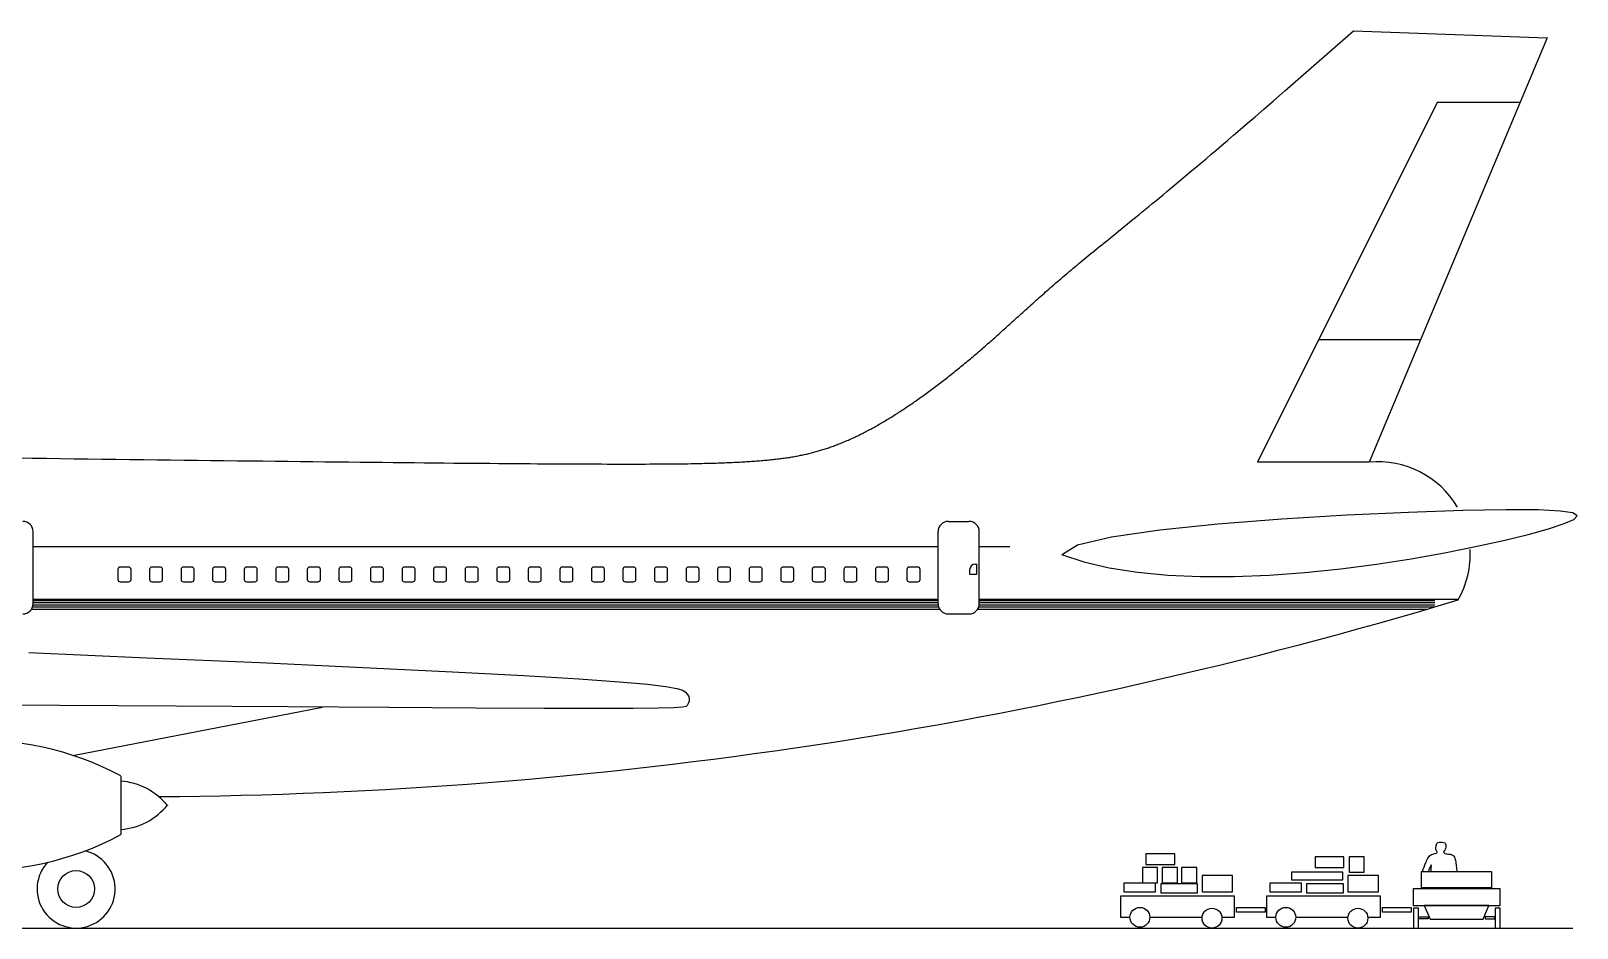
# Model space of a CAD drawing. Header units: metres. Extents: x 0 to 62.5, y 0 to 17.4.
# Drawn here: x 32.46 to 62.49, y 0 to 17.44 of the extents above; entities that cross this region are included whole.
import ezdxf

# ---------------------------------------------------------------- set-up
doc = ezdxf.new("R2010")
doc.units = ezdxf.units.M
doc.layers.add('Ceco.NEt 47', color=7, linetype='Continuous')

msp = doc.modelspace()

# ---------------------------------------------------------------- linework, layer by layer
at = {"layer": 'Ceco.NEt 47'}
for p, q in [((58.149, 17.438), (61.909, 17.306)), ((61.909, 17.306), (58.453, 9.053)), ((59.77, 16.047), (56.284, 9.053)), ((61.382, 16.047), (59.77, 16.047)), ((59.449, 11.433), (57.47, 11.433)), ((58.453, 9.053), (56.284, 9.053)), ((50.279, 7.905), (50.679, 7.905)), ((32.503, 6.305), (32.503, 7.705)), ((50.079, 6.305), (50.079, 7.705)), ((50.879, 6.305), (50.879, 7.705)), ((32.503, 7.414), (50.079, 7.414)), ((50.879, 7.414), (51.47, 7.414)), ((34.151, 6.969), (34.151, 6.775)), ((34.358, 7.015), (34.196, 7.015)), ((34.404, 6.775), (34.404, 6.969)), ((34.763, 6.969), (34.763, 6.775)), ((34.971, 7.015), (34.809, 7.015)), ((35.017, 6.775), (35.017, 6.969)), ((35.376, 6.969), (35.376, 6.775)), ((35.584, 7.015), (35.422, 7.015)), ((35.63, 6.775), (35.63, 6.969)), ((35.989, 6.969), (35.989, 6.775)), ((36.197, 7.015), (36.035, 7.015)), ((36.243, 6.775), (36.243, 6.969)), ((36.602, 6.969), (36.602, 6.775)), ((36.81, 7.015), (36.648, 7.015)), ((36.856, 6.775), (36.856, 6.969)), ((37.215, 6.969), (37.215, 6.775)), ((37.423, 7.015), (37.261, 7.015)), ((37.469, 6.775), (37.469, 6.969)), ((37.828, 6.969), (37.828, 6.775)), ((38.036, 7.015), (37.874, 7.015)), ((38.082, 6.775), (38.082, 6.969)), ((38.441, 6.969), (38.441, 6.775)), ((38.649, 7.015), (38.487, 7.015)), ((38.695, 6.775), (38.695, 6.969)), ((39.054, 6.969), (39.054, 6.775)), ((39.262, 7.015), (39.1, 7.015)), ((39.308, 6.775), (39.308, 6.969)), ((39.667, 6.969), (39.667, 6.775)), ((39.875, 7.015), (39.713, 7.015)), ((39.921, 6.775), (39.921, 6.969)), ((40.28, 6.969), (40.28, 6.775)), ((40.488, 7.015), (40.326, 7.015)), ((40.534, 6.775), (40.534, 6.969)), ((40.893, 6.969), (40.893, 6.775)), ((41.101, 7.015), (40.939, 7.015)), ((41.147, 6.775), (41.147, 6.969)), ((41.506, 6.969), (41.506, 6.775)), ((41.714, 7.015), (41.552, 7.015)), ((41.76, 6.775), (41.76, 6.969)), ((42.119, 6.969), (42.119, 6.775)), ((42.327, 7.015), (42.165, 7.015)), ((42.373, 6.775), (42.373, 6.969)), ((42.732, 6.969), (42.732, 6.775)), ((42.94, 7.015), (42.778, 7.015)), ((42.985, 6.775), (42.985, 6.969)), ((43.345, 6.969), (43.345, 6.775)), ((43.552, 7.015), (43.391, 7.015)), ((43.598, 6.775), (43.598, 6.969)), ((43.958, 6.969), (43.958, 6.775)), ((44.165, 7.015), (44.004, 7.015)), ((44.211, 6.775), (44.211, 6.969)), ((44.571, 6.969), (44.571, 6.775)), ((44.778, 7.015), (44.616, 7.015)), ((44.824, 6.775), (44.824, 6.969)), ((45.183, 6.969), (45.183, 6.775)), ((45.391, 7.015), (45.229, 7.015)), ((45.437, 6.775), (45.437, 6.969)), ((45.796, 6.969), (45.796, 6.775)), ((46.004, 7.015), (45.842, 7.015)), ((46.05, 6.775), (46.05, 6.969)), ((46.409, 6.969), (46.409, 6.775)), ((46.617, 7.015), (46.455, 7.015)), ((46.663, 6.775), (46.663, 6.969)), ((47.022, 6.969), (47.022, 6.775)), ((47.23, 7.015), (47.068, 7.015)), ((47.276, 6.775), (47.276, 6.969)), ((47.635, 6.969), (47.635, 6.775)), ((47.843, 7.015), (47.681, 7.015)), ((47.889, 6.775), (47.889, 6.969)), ((48.248, 6.969), (48.248, 6.775)), ((48.456, 7.015), (48.294, 7.015)), ((48.502, 6.775), (48.502, 6.969)), ((48.861, 6.969), (48.861, 6.775)), ((49.069, 7.015), (48.907, 7.015)), ((49.115, 6.775), (49.115, 6.969)), ((49.474, 6.969), (49.474, 6.775)), ((49.682, 7.015), (49.52, 7.015)), ((49.728, 6.775), (49.728, 6.969)), ((50.698, 6.871), (50.698, 6.974)), ((50.798, 7.074), (50.822, 7.074)), ((50.822, 7.077), (50.822, 6.871)), ((34.196, 6.73), (34.358, 6.73)), ((34.809, 6.73), (34.971, 6.73)), ((35.422, 6.73), (35.584, 6.73)), ((36.035, 6.73), (36.197, 6.73)), ((36.648, 6.73), (36.81, 6.73)), ((37.261, 6.73), (37.423, 6.73)), ((37.874, 6.73), (38.036, 6.73)), ((38.487, 6.73), (38.649, 6.73)), ((39.1, 6.73), (39.262, 6.73)), ((39.713, 6.73), (39.875, 6.73)), ((40.326, 6.73), (40.488, 6.73)), ((40.939, 6.73), (41.101, 6.73)), ((41.552, 6.73), (41.714, 6.73)), ((42.165, 6.73), (42.327, 6.73)), ((42.778, 6.73), (42.94, 6.73)), ((43.391, 6.73), (43.552, 6.73)), ((44.004, 6.73), (44.165, 6.73)), ((44.616, 6.73), (44.778, 6.73)), ((45.229, 6.73), (45.391, 6.73)), ((45.842, 6.73), (46.004, 6.73)), ((46.455, 6.73), (46.617, 6.73)), ((47.068, 6.73), (47.23, 6.73)), ((47.681, 6.73), (47.843, 6.73)), ((48.294, 6.73), (48.456, 6.73)), ((48.907, 6.73), (49.069, 6.73)), ((49.52, 6.73), (49.682, 6.73)), ((50.822, 6.871), (50.698, 6.871)), ((32.502, 6.326), (50.08, 6.326)), ((32.503, 6.392), (50.079, 6.392)), ((32.503, 6.367), (50.079, 6.367)), ((50.877, 6.326), (59.729, 6.326)), ((50.879, 6.392), (60.186, 6.392)), ((50.879, 6.367), (59.729, 6.367)), ((32.474, 6.201), (33.491, 6.201)), ((32.474, 6.201), (50.107, 6.201)), ((32.493, 6.243), (50.088, 6.243)), ((32.502, 6.284), (50.08, 6.284)), ((50.279, 6.105), (50.679, 6.105)), ((50.85, 6.201), (59.589, 6.201)), ((50.869, 6.243), (59.729, 6.243)), ((50.877, 6.284), (59.729, 6.284)), ((33.276, 3.355), (38.12, 4.294)), ((34.206, 2.955), (34.206, 1.816)), ((0, 0), (62.406, 0))]:
    msp.add_line(p, q, dxfattribs=at)
for points in [[(32.215, 9.137), (32.487, 9.133), (32.758, 9.13), (33.029, 9.126), (33.3, 9.123), (33.571, 9.119), (33.84, 9.116), (34.109, 9.113), (34.377, 9.109), (34.644, 9.106), (34.909, 9.103), (35.173, 9.1), (35.435, 9.097), (35.696, 9.093), (35.954, 9.09), (36.211, 9.087), (36.465, 9.084), (36.717, 9.081), (36.966, 9.078), (37.213, 9.076), (37.456, 9.073), (37.697, 9.07), (37.934, 9.067), (38.169, 9.065), (38.399, 9.062), (38.626, 9.06), (38.85, 9.057), (39.069, 9.055), (39.285, 9.053), (39.496, 9.051), (39.704, 9.048), (39.907, 9.046), (40.105, 9.044), (40.3, 9.042), (40.489, 9.041), (40.675, 9.039), (40.856, 9.037), (41.033, 9.036), (41.205, 9.034), (41.374, 9.033), (41.538, 9.031), (41.698, 9.03), (41.854, 9.029), (42.006, 9.028), (42.154, 9.027), (42.299, 9.026), (42.439, 9.025), (42.576, 9.024), (42.709, 9.023), (42.838, 9.022), (42.964, 9.022), (43.087, 9.021), (43.206, 9.021), (43.322, 9.02), (43.435, 9.02), (43.544, 9.02), (43.65, 9.019), (43.754, 9.019), (43.854, 9.019), (43.951, 9.019), (44.046, 9.019), (44.137, 9.019), (44.226, 9.019), (44.313, 9.019), (44.397, 9.019), (44.478, 9.02), (44.557, 9.02), (44.633, 9.02), (44.707, 9.021), (44.779, 9.021), (44.849, 9.022), (44.916, 9.023), (44.982, 9.023), (45.046, 9.024), (45.107, 9.025), (45.167, 9.026), (45.225, 9.026), (45.282, 9.027), (45.336, 9.028), (45.39, 9.029), (45.441, 9.03), (45.492, 9.031), (45.54, 9.033), (45.588, 9.034), (45.634, 9.035), (45.68, 9.036), (45.724, 9.038), (45.767, 9.039), (45.809, 9.04), (45.85, 9.042), (45.89, 9.043), (45.93, 9.045), (45.969, 9.046), (46.007, 9.048), (46.044, 9.049), (46.081, 9.051), (46.117, 9.053), (46.153, 9.055), (46.189, 9.056), (46.224, 9.058), (46.258, 9.06), (46.292, 9.062), (46.326, 9.064), (46.36, 9.066), (46.392, 9.068), (46.425, 9.07), (46.457, 9.072), (46.489, 9.074), (46.521, 9.076), (46.552, 9.079), (46.583, 9.081), (46.613, 9.083), (46.643, 9.086), (46.673, 9.088), (46.703, 9.091), (46.732, 9.094), (46.761, 9.096), (46.79, 9.099), (46.818, 9.102), (46.846, 9.105), (46.874, 9.108), (46.902, 9.111), (46.929, 9.114), (46.956, 9.117), (46.983, 9.12), (47.01, 9.124), (47.036, 9.127), (47.062, 9.131), (47.088, 9.134), (47.114, 9.138), (47.139, 9.142), (47.165, 9.145), (47.19, 9.149), (47.215, 9.153), (47.24, 9.157), (47.264, 9.162), (47.289, 9.166), (47.313, 9.17), (47.337, 9.175), (47.361, 9.179), (47.385, 9.184), (47.409, 9.189), (47.432, 9.194), (47.456, 9.199), (47.479, 9.204), (47.502, 9.209), (47.525, 9.214), (47.548, 9.219), (47.571, 9.225), (47.594, 9.231), (47.617, 9.236), (47.64, 9.242), (47.663, 9.248), (47.685, 9.254), (47.708, 9.26), (47.73, 9.267), (47.753, 9.273), (47.775, 9.28), (47.798, 9.286), (47.82, 9.293), (47.843, 9.3), (47.865, 9.307), (47.888, 9.315), (47.91, 9.322), (47.932, 9.329), (47.955, 9.337), (47.977, 9.345), (48, 9.352), (48.022, 9.36), (48.045, 9.369), (48.067, 9.377), (48.089, 9.385), (48.112, 9.394), (48.134, 9.402), (48.157, 9.411), (48.179, 9.42), (48.202, 9.429), (48.224, 9.438), (48.247, 9.448), (48.269, 9.457), (48.292, 9.467), (48.314, 9.476), (48.337, 9.486), (48.359, 9.496), (48.382, 9.506), (48.405, 9.516), (48.427, 9.527), (48.45, 9.537), (48.473, 9.548), (48.495, 9.559), (48.518, 9.57), (48.541, 9.581), (48.564, 9.592), (48.587, 9.603), (48.61, 9.615), (48.632, 9.627), (48.655, 9.638), (48.678, 9.65), (48.702, 9.662), (48.725, 9.675), (48.748, 9.687), (48.771, 9.699), (48.794, 9.712), (48.817, 9.725), (48.841, 9.738), (48.864, 9.751), (48.887, 9.764), (48.911, 9.777), (48.934, 9.791), (48.958, 9.804), (48.982, 9.818), (49.005, 9.832), (49.029, 9.846), (49.053, 9.86), (49.077, 9.875), (49.101, 9.889), (49.124, 9.904), (49.148, 9.918), (49.173, 9.933), (49.197, 9.948), (49.221, 9.964), (49.245, 9.979), (49.27, 9.995), (49.294, 10.01), (49.318, 10.026), (49.343, 10.042), (49.368, 10.058), (49.392, 10.074), (49.417, 10.091), (49.442, 10.107), (49.467, 10.124), (49.491, 10.141), (49.516, 10.157), (49.541, 10.175), (49.567, 10.192), (49.592, 10.209), (49.617, 10.227), (49.642, 10.244), (49.667, 10.262), (49.693, 10.28), (49.718, 10.298), (49.744, 10.316), (49.769, 10.334), (49.795, 10.353), (49.82, 10.371), (49.846, 10.39), (49.872, 10.408), (49.897, 10.427), (49.923, 10.446), (49.949, 10.465), (49.975, 10.485), (50, 10.504), (50.026, 10.523), (50.052, 10.543), (50.078, 10.563), (50.104, 10.582), (50.13, 10.602), (50.156, 10.622), (50.182, 10.642), (50.208, 10.663), (50.234, 10.683), (50.261, 10.703), (50.287, 10.724), (50.313, 10.745), (50.339, 10.765), (50.365, 10.786), (50.391, 10.807), (50.418, 10.828), (50.444, 10.849), (50.47, 10.87), (50.496, 10.892), (50.523, 10.913), (50.549, 10.935), (50.575, 10.956), (50.601, 10.978), (50.628, 11), (50.654, 11.022), (50.68, 11.044), (50.706, 11.066), (50.733, 11.088), (50.759, 11.11), (50.785, 11.132), (50.811, 11.154), (50.838, 11.177), (50.864, 11.199), (50.89, 11.222), (50.916, 11.245), (50.943, 11.267), (50.969, 11.29), (50.995, 11.313), (51.021, 11.336), (51.048, 11.359), (51.074, 11.382), (51.1, 11.405), (51.126, 11.429), (51.153, 11.452), (51.179, 11.475), (51.206, 11.499), (51.232, 11.523), (51.258, 11.546), (51.285, 11.57), (51.312, 11.594), (51.338, 11.618), (51.365, 11.642), (51.392, 11.666), (51.419, 11.691), (51.446, 11.715), (51.473, 11.74), (51.5, 11.764), (51.527, 11.789), (51.555, 11.814), (51.582, 11.839), (51.61, 11.864), (51.638, 11.889), (51.666, 11.914), (51.694, 11.94), (51.722, 11.965), (51.751, 11.991), (51.779, 12.017), (51.808, 12.043), (51.837, 12.069), (51.866, 12.095), (51.895, 12.121), (51.925, 12.148), (51.954, 12.174), (51.984, 12.201), (52.014, 12.228), (52.045, 12.255), (52.075, 12.282), (52.106, 12.309), (52.137, 12.336), (52.168, 12.364), (52.2, 12.392), (52.231, 12.42), (52.263, 12.448), (52.296, 12.476), (52.328, 12.504), (52.361, 12.533), (52.394, 12.561), (52.427, 12.59), (52.461, 12.619), (52.495, 12.648), (52.529, 12.677), (52.564, 12.707), (52.599, 12.736), (52.634, 12.766), (52.669, 12.796), (52.705, 12.826), (52.742, 12.857), (52.778, 12.887), (52.815, 12.918), (52.853, 12.949), (52.891, 12.981), (52.929, 13.012), (52.968, 13.044), (53.007, 13.076), (53.047, 13.109), (53.088, 13.142), (53.129, 13.176), (53.171, 13.21), (53.214, 13.245), (53.258, 13.28), (53.302, 13.316), (53.348, 13.353), (53.394, 13.391), (53.441, 13.429), (53.49, 13.468), (53.539, 13.508), (53.59, 13.55), (53.642, 13.592), (53.695, 13.635), (53.749, 13.679), (53.805, 13.725), (53.862, 13.771), (53.921, 13.819), (53.981, 13.869), (54.043, 13.919), (54.106, 13.971), (54.171, 14.025), (54.238, 14.08), (54.306, 14.136), (54.376, 14.194), (54.448, 14.254), (54.522, 14.316), (54.598, 14.379), (54.676, 14.444), (54.756, 14.511), (54.838, 14.58), (54.922, 14.65), (55.009, 14.723), (55.097, 14.798), (55.188, 14.875), (55.282, 14.954), (55.378, 15.036), (55.479, 15.122), (55.586, 15.213), (55.699, 15.309), (55.819, 15.412), (55.948, 15.523), (56.086, 15.642), (56.236, 15.77), (56.403, 15.915), (56.594, 16.08), (56.815, 16.273), (57.075, 16.499), (57.379, 16.764), (57.735, 17.075), (58.149, 17.438)], [(52.476, 7.263), (52.91, 7.116), (53.404, 7.002), (53.95, 6.917), (54.541, 6.861), (55.169, 6.834), (55.826, 6.833), (56.506, 6.858), (57.2, 6.908), (57.9, 6.98), (58.594, 7.071), (59.269, 7.177), (59.914, 7.292), (60.515, 7.413), (61.061, 7.534), (61.538, 7.652), (61.934, 7.762), (62.235, 7.86), (62.426, 7.944), (62.489, 8.013), (62.406, 8.068), (62.16, 8.106), (61.734, 8.127), (61.11, 8.13), (60.272, 8.114), (59.218, 8.079), (58.016, 8.024), (56.753, 7.948), (55.514, 7.852), (54.383, 7.736), (53.446, 7.599), (52.789, 7.441), (52.496, 7.262)], [(32.419, 5.353), (34.71, 5.255), (36.906, 5.159), (38.916, 5.066), (40.648, 4.981), (42.035, 4.907), (43.099, 4.844), (43.884, 4.788), (44.434, 4.74), (44.794, 4.697), (45.007, 4.658), (45.119, 4.621), (45.173, 4.585), (45.207, 4.549), (45.229, 4.513), (45.241, 4.477), (45.245, 4.443), (45.242, 4.41), (45.233, 4.379), (45.221, 4.352), (45.207, 4.328), (45.185, 4.307), (45.115, 4.291), (44.952, 4.279), (44.648, 4.271), (44.157, 4.266), (43.433, 4.265), (42.428, 4.269), (41.097, 4.275), (39.414, 4.286), (37.447, 4.298), (35.284, 4.311), (33.013, 4.324), (30.725, 4.336)]]:
    msp.add_lwpolyline(points, dxfattribs=at)
at = {"layer": 'Ceco.NEt 47', "color": 9}
for points in [[(59.487, 1.097, -0.021337), (59.553, 1.274, -0.018672), (59.596, 1.365, -0.180666), (59.663, 1.427, -0.029147), (59.755, 1.458, 0.545935), (59.766, 1.492, -0.223928), (59.746, 1.57, -0.030539), (59.764, 1.641, -0.287544), (59.794, 1.666, -0.053343), (59.869, 1.669, -0.093617), (59.92, 1.655, -0.226111), (59.934, 1.637, -0.093028), (59.938, 1.569, -0.045943), (59.928, 1.528, -0.131807), (59.908, 1.497, 0.065806), (59.9, 1.487, 0.35617), (59.902, 1.466, 0.156695), (59.945, 1.445, 0.017721), (60.036, 1.433, -0.007429), (60.041, 1.432, -0.154429), (60.094, 1.396, -0.069263), (60.115, 1.36, -0.087433), (60.137, 1.258)], [(59.656, 1.097, -0.001238), (59.658, 1.18, 0.0519), (59.658, 1.226, 0.069091), (59.602, 1.097, 0.069091)], [(60.137, 1.259, 0.027582), (60.142, 1.2, -0.014503), (60.154, 1.097, -0.014503)]]:
    msp.add_lwpolyline(points, format="xyb", dxfattribs=at)
for points in [[(54.675, 1.44), (54.115, 1.44), (54.115, 1.232), (54.675, 1.232)], [(57.962, 1.386), (57.402, 1.386), (57.402, 1.177), (57.962, 1.177)], [(58.357, 1.386), (58.061, 1.386), (58.061, 1.089), (58.357, 1.089)], [(54.342, 1.178), (54.046, 1.178), (54.046, 0.881), (54.342, 0.881)], [(54.726, 1.178), (54.429, 1.178), (54.429, 0.881), (54.726, 0.881)], [(55.104, 1.178), (54.807, 1.178), (54.807, 0.881), (55.104, 0.881)], [(55.798, 1.023), (55.205, 1.023), (55.205, 0.705), (55.798, 0.705)], [(57.94, 1.089), (56.94, 1.089), (56.94, 0.936), (57.94, 0.936)], [(58.632, 1.023), (58.039, 1.023), (58.039, 0.705), (58.632, 0.705)], [(54.304, 0.87), (53.689, 0.87), (53.689, 0.705), (54.304, 0.705)], [(55.117, 0.859), (54.403, 0.859), (54.403, 0.683), (55.117, 0.683)], [(57.138, 0.87), (56.523, 0.87), (56.523, 0.705), (57.138, 0.705)], [(57.951, 0.859), (57.237, 0.859), (57.237, 0.683), (57.951, 0.683)]]:
    msp.add_lwpolyline(points, close=True, dxfattribs=at)
at = {"layer": 'Ceco.NEt 47', "color": 5}
for points in [[(60.825, 0.783), (59.467, 0.783), (59.467, 1.097), (60.825, 1.097)], [(60.993, 0.761), (59.306, 0.761), (59.306, 0.439), (60.993, 0.439)], [(55.874, 0.398), (56.433, 0.398), (56.433, 0.309), (55.874, 0.309)], [(58.708, 0.398), (59.267, 0.398), (59.267, 0.309), (58.708, 0.309)], [(59.408, 0.385), (59.312, 0.385), (59.312, -0.001), (59.408, -0.001)], [(60.778, 0.439), (59.52, 0.439), (59.634, 0.171), (60.664, 0.171)], [(60.993, 0.385), (60.897, 0.385), (60.897, -0.001), (60.993, -0.001)], [(59.411, 0.215), (59.597, 0.215), (59.597, 0.178), (59.411, 0.178)], [(60.889, 0.215), (60.702, 0.215), (60.702, 0.178), (60.889, 0.178)]]:
    msp.add_lwpolyline(points, close=True, dxfattribs=at)
for points in [[(55.591, 0.21), (55.835, 0.21), (55.835, 0.619), (53.621, 0.619), (53.621, 0.21), (53.804, 0.21)], [(58.425, 0.21), (58.669, 0.21), (58.669, 0.619), (56.455, 0.619), (56.455, 0.21), (56.639, 0.21)], [(54.191, 0.21), (55.206, 0.21)], [(57.025, 0.21), (58.04, 0.21)]]:
    msp.add_lwpolyline(points, dxfattribs=at)
at = {"layer": 'Ceco.NEt 47'}
msp.add_circle((33.338, 0.759), 0.358, dxfattribs=at)
at = {"layer": 'Ceco.NEt 47', "color": 5}
for centre in [(53.998, 0.209), (55.398, 0.192), (56.832, 0.209), (58.232, 0.192)]:
    msp.add_circle(centre, 0.193, dxfattribs=at)
at = {"layer": 'Ceco.NEt 47'}
for centre, radius, start, end in [((58.624, 7.27), 1.791, 30.5787, 95.5015), ((32.303, 7.705), 0.2, 360, 90), ((50.279, 7.705), 0.2, 90, 180), ((50.679, 7.705), 0.2, 360, 90), ((58.624, 7.27), 1.791, 330.0754, 2.8588), ((34.196, 6.969), 0.0459, 90, 180), ((34.358, 6.969), 0.0459, 0, 90), ((34.809, 6.969), 0.0459, 90, 180), ((34.971, 6.969), 0.0459, 0, 90), ((35.422, 6.969), 0.0459, 90, 180), ((35.584, 6.969), 0.0459, 0, 90), ((36.035, 6.969), 0.0459, 90, 180), ((36.197, 6.969), 0.0459, 0, 90), ((36.648, 6.969), 0.0459, 90, 180), ((36.81, 6.969), 0.0459, 0, 90), ((37.261, 6.969), 0.0459, 90, 180), ((37.423, 6.969), 0.0459, 0, 90), ((37.874, 6.969), 0.0459, 90, 180), ((38.036, 6.969), 0.0459, 0, 90), ((38.487, 6.969), 0.0459, 90, 180), ((38.649, 6.969), 0.0459, 0, 90), ((39.1, 6.969), 0.0459, 90, 180), ((39.262, 6.969), 0.0459, 0, 90), ((39.713, 6.969), 0.0459, 90, 180), ((39.875, 6.969), 0.0459, 0, 90), ((40.326, 6.969), 0.0459, 90, 180), ((40.488, 6.969), 0.0459, 0, 90), ((40.939, 6.969), 0.0459, 90, 180), ((41.101, 6.969), 0.0459, 0, 90), ((41.552, 6.969), 0.0459, 90, 180), ((41.714, 6.969), 0.0459, 0, 90), ((42.165, 6.969), 0.0459, 90, 180), ((42.327, 6.969), 0.0459, 0, 90), ((42.778, 6.969), 0.0459, 90, 180), ((42.94, 6.969), 0.0459, 0, 90), ((43.391, 6.969), 0.0459, 90, 180), ((43.552, 6.969), 0.0459, 0, 90), ((44.004, 6.969), 0.0459, 90, 180), ((44.165, 6.969), 0.0459, 0, 90), ((44.616, 6.969), 0.0459, 90, 180), ((44.778, 6.969), 0.0459, 0, 90), ((45.229, 6.969), 0.0459, 90, 180), ((45.391, 6.969), 0.0459, 0, 90), ((45.842, 6.969), 0.0459, 90, 180), ((46.004, 6.969), 0.0459, 0, 90), ((46.455, 6.969), 0.0459, 90, 180), ((46.617, 6.969), 0.0459, 0, 90), ((47.068, 6.969), 0.0459, 90, 180), ((47.23, 6.969), 0.0459, 0, 90), ((47.681, 6.969), 0.0459, 90, 180), ((47.843, 6.969), 0.0459, 0, 90), ((48.294, 6.969), 0.0459, 90, 180), ((48.456, 6.969), 0.0459, 0, 90), ((48.907, 6.969), 0.0459, 90, 180), ((49.069, 6.969), 0.0459, 0, 90), ((49.52, 6.969), 0.0459, 90, 180), ((49.682, 6.969), 0.0459, 0, 90), ((50.798, 6.974), 0.1, 90, 180), ((34.196, 6.775), 0.0459, 180, 270), ((34.358, 6.775), 0.0459, 270, 0), ((34.809, 6.775), 0.0459, 180, 270), ((34.971, 6.775), 0.0459, 270, 0), ((35.422, 6.775), 0.0459, 180, 270), ((35.584, 6.775), 0.0459, 270, 0), ((36.035, 6.775), 0.0459, 180, 270), ((36.197, 6.775), 0.0459, 270, 0), ((36.648, 6.775), 0.0459, 180, 270), ((36.81, 6.775), 0.0459, 270, 0), ((37.261, 6.775), 0.0459, 180, 270), ((37.423, 6.775), 0.0459, 270, 0), ((37.874, 6.775), 0.0459, 180, 270), ((38.036, 6.775), 0.0459, 270, 0), ((38.487, 6.775), 0.0459, 180, 270), ((38.649, 6.775), 0.0459, 270, 0), ((39.1, 6.775), 0.0459, 180, 270), ((39.262, 6.775), 0.0459, 270, 0), ((39.713, 6.775), 0.0459, 180, 270), ((39.875, 6.775), 0.0459, 270, 0), ((40.326, 6.775), 0.0459, 180, 270), ((40.488, 6.775), 0.0459, 270, 0), ((40.939, 6.775), 0.0459, 180, 270), ((41.101, 6.775), 0.0459, 270, 0), ((41.552, 6.775), 0.0459, 180, 270), ((41.714, 6.775), 0.0459, 270, 0), ((42.165, 6.775), 0.0459, 180, 270), ((42.327, 6.775), 0.0459, 270, 0), ((42.778, 6.775), 0.0459, 180, 270), ((42.94, 6.775), 0.0459, 270, 0), ((43.391, 6.775), 0.0459, 180, 270), ((43.552, 6.775), 0.0459, 270, 0), ((44.004, 6.775), 0.0459, 180, 270), ((44.165, 6.775), 0.0459, 270, 0), ((44.616, 6.775), 0.0459, 180, 270), ((44.778, 6.775), 0.0459, 270, 0), ((45.229, 6.775), 0.0459, 180, 270), ((45.391, 6.775), 0.0459, 270, 0), ((45.842, 6.775), 0.0459, 180, 270), ((46.004, 6.775), 0.0459, 270, 0), ((46.455, 6.775), 0.0459, 180, 270), ((46.617, 6.775), 0.0459, 270, 0), ((47.068, 6.775), 0.0459, 180, 270), ((47.23, 6.775), 0.0459, 270, 0), ((47.681, 6.775), 0.0459, 180, 270), ((47.843, 6.775), 0.0459, 270, 0), ((48.294, 6.775), 0.0459, 180, 270), ((48.456, 6.775), 0.0459, 270, 0), ((48.907, 6.775), 0.0459, 180, 270), ((49.069, 6.775), 0.0459, 270, 0), ((49.52, 6.775), 0.0459, 180, 270), ((49.682, 6.775), 0.0459, 270, 0), ((34.29, 92.053), 89.501, 270.41737, 286.81212), ((32.303, 6.305), 0.2, 270, 0), ((50.279, 6.305), 0.2, 180, 270), ((50.679, 6.305), 0.2, 270, 0), ((31.459, -2.157), 5.804, 61.7496, 93.7513), ((34.106, 1.564), 1.296, 38.7822, 85.567), ((34.106, 3.207), 1.296, 274.433, 321.2178), ((31.459, 6.928), 5.804, 266.2487, 298.2504), ((33.338, 0.759), 0.759, 136.9001, 76.9757)]:
    msp.add_arc(centre, radius, start, end, dxfattribs=at)

doc.saveas('drawing.dxf')
